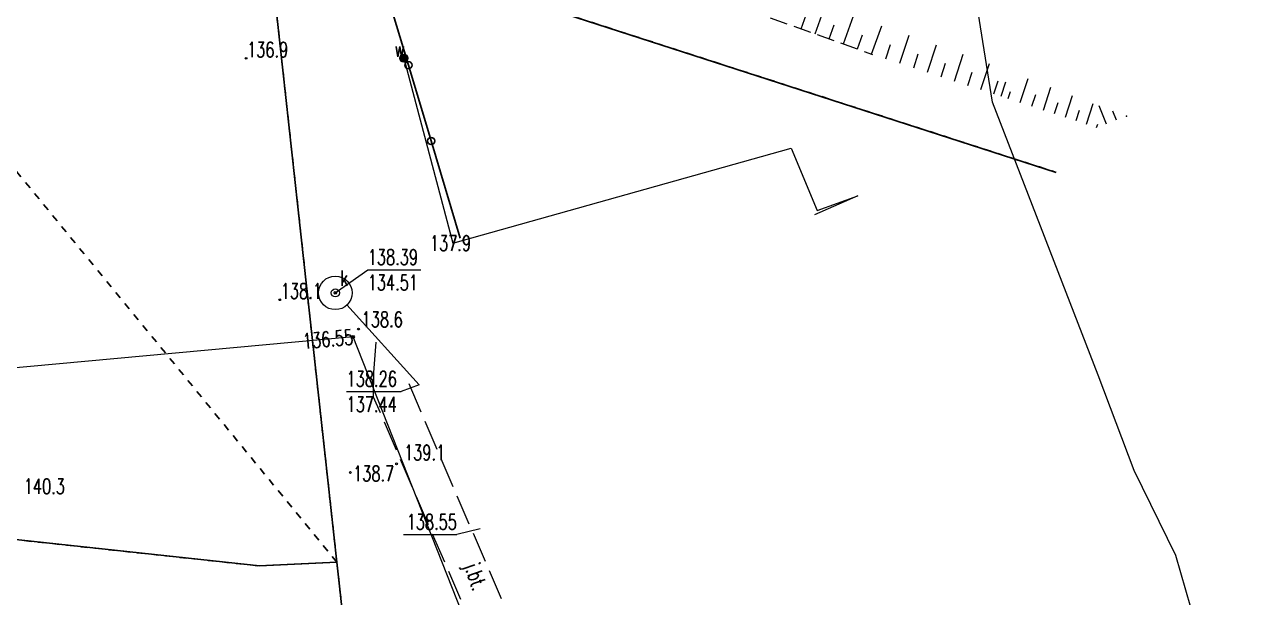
# Model space of a CAD drawing. Header units: metres. Extents: x 7583802 to 7586368, y 5958992 to 5960558.
# Drawn here: x 7585641.5 to 7585761.5, y 5959969.6 to 5960026 of the extents above; entities that cross this region are included whole.
import ezdxf
from ezdxf.enums import TextEntityAlignment as Align

# ---------------------------------------------------------------- set-up
doc = ezdxf.new("R2010")
doc.units = ezdxf.units.M
for name, pattern in [('1', [0]), ('2', [3, 2, -1]), ('3_1', [0]), ('3_BUBZ02', [2.45, 1.75, -0.7]), ('3_BUBZ02G', [2.45, 1.75, -0.7]), ('3_KTJZ01', [4, 3, -1]), ('4_1', [0]), ('4_SUBP02_05', [0]), ('4_SUPK_01', [0]), ('4_SUPW_01', [0]), ('GUZ', [1.4, 0.7, -0.7])]:
    doc.linetypes.add(name, pattern=pattern)
doc.layers.get('0').update_dxf_attribs({"color": 250, "linetype": 'CONTINUOUS', "lineweight": 100})
for name, color, linetype, lineweight in [('BUBZ_L_1', 7, '3_BUBZ02', 18), ('DZIALKI-G_L_0', 7, '1', 25), ('KONTURY_L_0', 114, '2', 25), ('KTJZ_E_T_0', 7, 'CONTINUOUS', 15), ('KTJZ_L_0', 7, '3_KTJZ01', 18), ('KTOK_L_4', 7, 'CONTINUOUS', 25), ('RTPW_T_0', 7, 'CONTINUOUS', 15), ('SUBK_L_0', 34, '4_SUBP02_05', 18), ('SUPK_L_1', 34, '4_SUPK_01', 18), ('SUPW_L_0', 5, '4_SUPW_01', 18), ('SUTK_T_0', 34, 'CONTINUOUS', 18), ('SUTW_T_0', 5, 'CONTINUOUS', 18), ('SUUK_E_T_3', 7, 'CONTINUOUS', 15), ('SUUK_T_4', 7, 'CONTINUOUS', 13), ('SUUW_E_T_5', 7, 'CONTINUOUS', 15), ('SUUW_T_7', 7, 'CONTINUOUS', 15)]:
    doc.layers.add(name, color=color, linetype=linetype, lineweight=lineweight)
doc.styles.get("Standard").update_dxf_attribs({"font": 'Simplex.SHX', "width": 0.75})

# ---------------------------------------------------------------- blocks, each defined once
blk = doc.blocks.new('3_RTPW01')
at = {"linetype": 'CONTINUOUS'}
blk.add_circle((0, 0), 0.09, dxfattribs=at)
blk = doc.blocks.new('4_SUPS01_05')
at = {"linetype": 'CONTINUOUS'}
blk.add_circle((0, 0), 0.125, dxfattribs=at)
blk = doc.blocks.new('4_SUPS01_08')
at = {"linetype": 'CONTINUOUS'}
blk.add_circle((0, 0), 0.125, dxfattribs=at)
blk = doc.blocks.new('4_SUUS22_01')
at = {"linetype": 'CONTINUOUS'}
blk.add_circle((0, 0), 0.4, dxfattribs=at)
blk = doc.blocks.new('4_SUUS25')
at = {"linetype": 'CONTINUOUS'}
for radius in [0.4, 0.35, 0.3, 0.25, 0.2, 0.15, 0.1, 0.05, 0.0143]:
    blk.add_circle((0, 0), radius, dxfattribs=at)

msp = doc.modelspace()

# ---------------------------------------------------------------- linework, layer by layer
at = {"layer": 'BUBZ_L_1', "linetype": '3_BUBZ02G'}
msp.add_line((7585696.43, 5960033.2), (7585724.95, 5960023), dxfattribs=at)
at = {"layer": 'BUBZ_L_1', "linetype": '3_1'}
for p, q in [((7585719.31, 5960025.02), (7585720.3, 5960027.77)), ((7585717.94, 5960025.51), (7585718.43, 5960026.88)), ((7585722.08, 5960024.03), (7585723.07, 5960026.8)), ((7585720.7, 5960024.52), (7585721.19, 5960025.9)), ((7585723.47, 5960023.53), (7585723.97, 5960024.92)), ((7585724.86, 5960023.03), (7585725.86, 5960025.82)), ((7585727.64, 5960022.12), (7585728.54, 5960024.88)), ((7585726.26, 5960022.57), (7585726.71, 5960023.97)), ((7585730.35, 5960021.24), (7585731.23, 5960023.94)), ((7585729, 5960021.68), (7585729.45, 5960023.04)), ((7585733.01, 5960020.37), (7585733.87, 5960023.02)), ((7585731.69, 5960020.8), (7585732.12, 5960022.14)), ((7585734.32, 5960019.95), (7585734.74, 5960021.26)), ((7585735.61, 5960019.53), (7585736.45, 5960022.11)), ((7585736.89, 5960019.11), (7585737.3, 5960020.39)), ((7585737.59, 5960018.88), (7585738.05, 5960020.29)), ((7585739.47, 5960018.27), (7585740.25, 5960020.64)), ((7585738.28, 5960018.66), (7585738.51, 5960019.35)), ((7585740.63, 5960017.89), (7585741.01, 5960019.05)), ((7585741.76, 5960017.52), (7585742.49, 5960019.78)), ((7585743.93, 5960016.82), (7585744.62, 5960018.96)), ((7585742.86, 5960017.17), (7585743.21, 5960018.26)), ((7585745.99, 5960016.15), (7585746.65, 5960018.18)), ((7585747.98, 5960016.13), (7585747.25, 5960017.95)), ((7585744.97, 5960016.48), (7585745.31, 5960017.52)), ((7585748.96, 5960016.52), (7585748.59, 5960017.43)), ((7585746.99, 5960015.82), (7585747.1, 5960016.15))]:
    msp.add_line(p, q, dxfattribs=at)
msp.add_point((7585749.94, 5960016.91), dxfattribs=at)
at = {"layer": 'DZIALKI-G_L_0', "linetype": '1'}
for p, q in [((7585743.03, 5960011.39), (7585669.32, 5960035.19)), ((7585666.35, 5960026.84), (7585672.25, 5959973.06)), ((7585664.66, 5959972.68), (7585624.78, 5959976.97)), ((7585672.25, 5959973.06), (7585664.66, 5959972.68)), ((7585672.25, 5959973.06), (7585678.44, 5959916.72))]:
    msp.add_line(p, q, dxfattribs=at)
at = {"layer": 'KONTURY_L_0', "linetype": 'GUZ'}
for p, q in [((7585672.25, 5959973.06), (7585604.44, 5960055.76)), ((7585669.32, 5960035.19), (7585743.03, 5960011.39)), ((7585666.35, 5960026.84), (7585672.25, 5959973.06)), ((7585624.78, 5959976.97), (7585664.66, 5959972.68)), ((7585672.25, 5959973.06), (7585664.66, 5959972.68)), ((7585678.44, 5959916.72), (7585672.25, 5959973.06))]:
    msp.add_line(p, q, dxfattribs=at)
at = {"layer": 'KTJZ_L_0', "linetype": '3_KTJZ01'}
for p, q in [((7585675.9, 5959991.71), (7585676.17, 5959995.23)), ((7585675.87, 5959989.28), (7585675.9, 5959991.71)), ((7585679.32, 5959990.61), (7585697.39, 5959948.65)), ((7585693.93, 5959947.32), (7585675.87, 5959989.28))]:
    msp.add_line(p, q, dxfattribs=at)
at = {"layer": 'KTOK_L_4'}
for p, q in [((7585679.3, 5960021.94), (7585677.06, 5960029.39)), ((7585681.53, 5960014.48), (7585679.3, 5960021.94)), ((7585684.4, 5960004.91), (7585681.53, 5960014.48))]:
    msp.add_line(p, q, dxfattribs=at)
for centre in [(7585679.3, 5960021.94), (7585681.53, 5960014.48)]:
    msp.add_circle(centre, 0.35, dxfattribs=at)
at = {"layer": 'SUBK_L_0', "linetype": '4_SUBP02_05'}
msp.add_circle((7585672.1, 5959999.54), 1.65, dxfattribs=at)
at = {"layer": 'SUPK_L_1', "linetype": '4_1'}
msp.add_line((7585673.25, 5959998.36), (7585680.35, 5959990.5), dxfattribs=at)
at = {"layer": 'SUPW_L_0', "linetype": '4_1'}
for p, q in [((7585736.74, 5960018.31), (7585733.05, 5960041.64)), ((7585678.84, 5960022.63), (7585683.66, 5960004.43)), ((7585747.14, 5959991.44), (7585736.74, 5960018.31)), ((7585683.66, 5960004.43), (7585716.93, 5960013.79)), ((7585716.93, 5960013.79), (7585719.49, 5960007.65)), ((7585723.52, 5960009.07), (7585719.25, 5960007.22)), ((7585719.49, 5960007.65), (7585723.52, 5960009.07)), ((7585673.85, 5959995.21), (7585638.86, 5959992.01)), ((7585692.69, 5959947.62), (7585673.85, 5959995.21)), ((7585750.69, 5959982.08), (7585747.14, 5959991.44)), ((7585754.79, 5959973.72), (7585750.69, 5959982.08)), ((7585761.45, 5959950.44), (7585754.79, 5959973.72))]:
    msp.add_line(p, q, dxfattribs=at)
at = {"layer": 'SUTK_T_0', "linetype": 'CONTINUOUS'}
for p, q in [((7585672.1, 5959999.54), (7585675.29, 5960001.8)), ((7585675.29, 5960001.8), (7585680.5, 5960001.8)), ((7585680.35, 5959990.5), (7585678.59, 5959989.83)), ((7585673.21, 5959989.83), (7585678.59, 5959989.83)), ((7585678.8, 5959975.76), (7585684.07, 5959975.76)), ((7585686.34, 5959976.34), (7585684.07, 5959975.76))]:
    msp.add_line(p, q, dxfattribs=at)

# ---------------------------------------------------------------- block references
at = {"layer": 'RTPW_T_0'}
for p in [(7585663.32, 5960022.61), (7585666.63, 5959998.87), (7585674.39, 5959995.98), (7585673.58, 5959981.87), (7585678.13, 5959982.72)]:
    msp.add_blockref('3_RTPW01', p, dxfattribs=at)
at = {"layer": 'SUTK_T_0'}
msp.add_blockref('4_SUPS01_05', (7585672.1, 5959999.54), dxfattribs=at)
at = {"layer": 'SUTW_T_0'}
msp.add_blockref('4_SUPS01_08', (7585673.85, 5959995.21), dxfattribs=at)
at = {"layer": 'SUUK_T_4'}
msp.add_blockref('4_SUUS22_01', (7585672.1, 5959999.54), dxfattribs=at)
at = {"layer": 'SUUW_T_7'}
msp.add_blockref('4_SUUS25', (7585678.84, 5960022.63), dxfattribs=at)

# ---------------------------------------------------------------- texts
at = {"layer": 'KTJZ_E_T_0', "width": 0.7}
msp.add_text('j.bt.', height=1.5, rotation=288.7186, dxfattribs=at).set_placement((7585685.73, 5959971.6), align=Align.MIDDLE)
at = {"layer": 'RTPW_T_0', "width": 0.7}
for s, p in [('136.9', (7585663.42, 5960022.71)), ('137.9', (7585681.41, 5960003.68)), ('138.1', (7585666.73, 5959998.97)), ('138.6', (7585674.69, 5959996.18)), ('139.1', (7585678.86, 5959983.08)), ('138.7', (7585673.85, 5959981.02)), ('140.3', (7585641.45, 5959979.76))]:
    msp.add_text(s, height=1.5, dxfattribs=at).set_placement(p)
at = {"layer": 'SUTK_T_0', "width": 0.7}
for s, p in [('138.39', (7585675.29, 5960003.8)), ('134.51', (7585675.29, 5960001.3)), ('138.26', (7585673.21, 5959991.83)), ('137.44', (7585673.21, 5959989.33))]:
    msp.add_text(s, height=1.5, dxfattribs=at).set_placement(p, align=Align.TOP_LEFT)
msp.add_text('138.55', height=1.5, dxfattribs=at).set_placement((7585684.07, 5959976.26), align=Align.RIGHT)
at = {"layer": 'SUTW_T_0', "width": 0.7}
msp.add_text('136.55', height=1.5, rotation=5.0101, dxfattribs=at).set_placement((7585673.85, 5959995.21), align=Align.MIDDLE_RIGHT)
at = {"layer": 'SUUK_E_T_3', "width": 0.7}
msp.add_text('k', height=1.5, dxfattribs=at).set_placement((7585672.6, 5960000.24))
at = {"layer": 'SUUW_E_T_5', "width": 0.7}
msp.add_text('w', height=1.5, dxfattribs=at).set_placement((7585677.95, 5960022.76))

doc.saveas('drawing.dxf')
